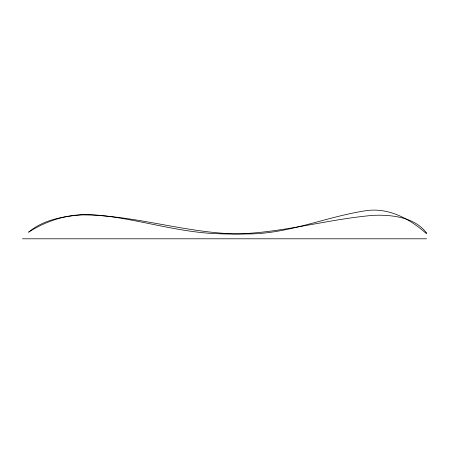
<?xml version="1.0" encoding="UTF-8"?>
<svg xmlns="http://www.w3.org/2000/svg" width="449" height="449" viewBox="0 0 449 449"><rect width="100%" height="100%" fill="white"/><g stroke="black" fill="none" stroke-linecap="round" stroke-linejoin="round"><path stroke-width="0.67" d="M22.45 238.795L426.55 238.795M426.55 232.997L426.528 233.407L426.123 233.396C410.178 219.157 389.653 207.904 367.568 210.474C327.304 216.165 289.178 233.94 247.96 233.935C192.015 235.416 138.202 215.088 82.442 214.903C63.707 216.059 43.188 219.729 28.551 232.217C46.415 220.734 67.502 214.134 88.823 214.515C132.971 216.845 175.323 232.711 219.673 233.772C271.729 236.208 321.978 219.707 373.422 215.318C391.893 214.628 414.618 217.131 426.55 232.997"/></g></svg>
